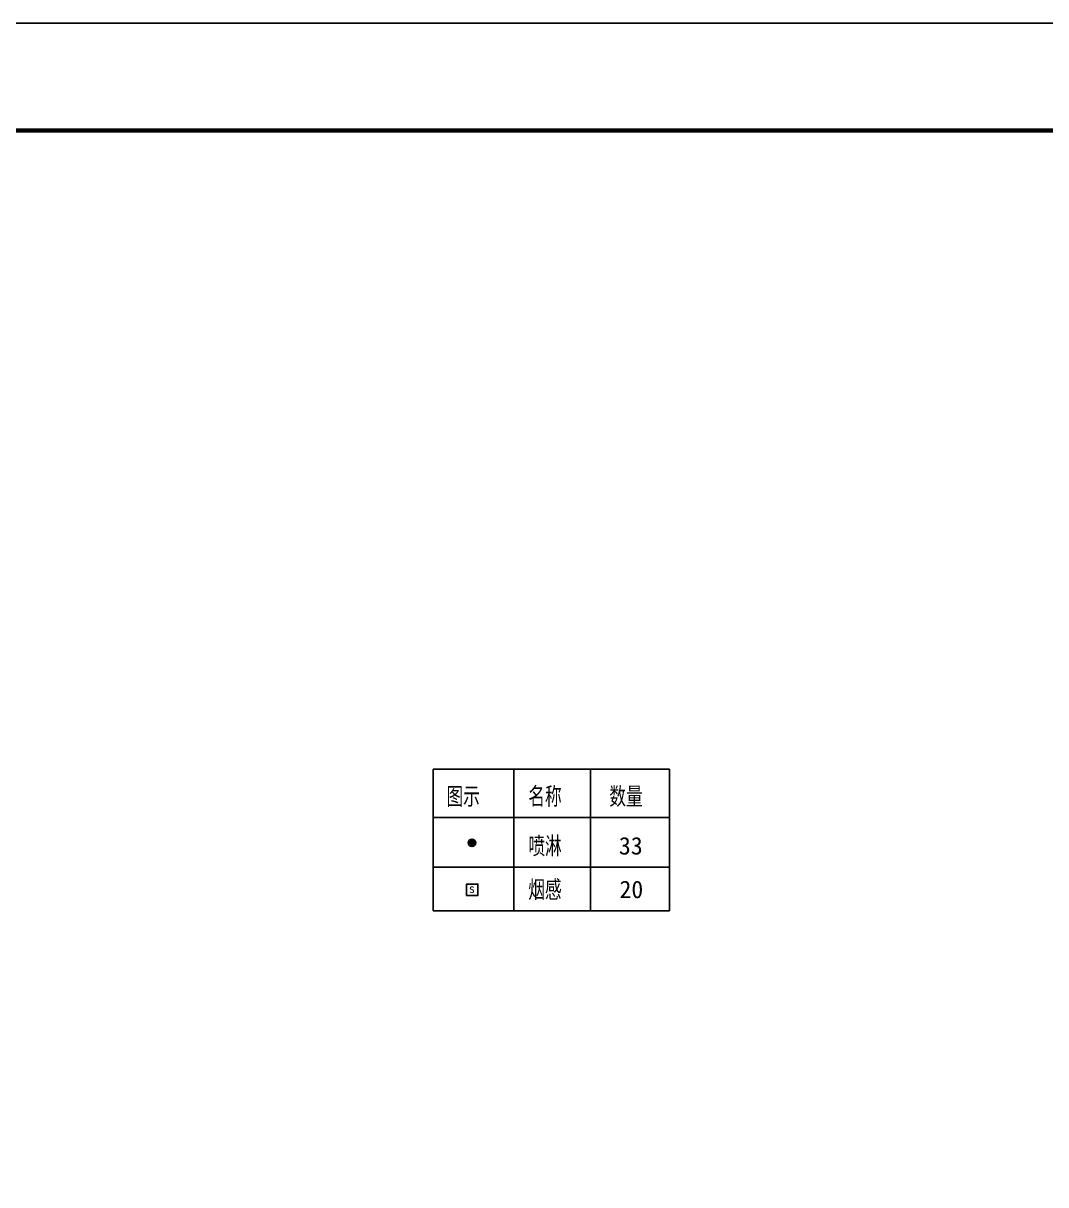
# Model space of a CAD drawing. Header units: millimetres. Extents: x 5896 to 6381, y 4295 to 4378.
# Drawn here: x 6050.79 to 6059.89, y 4313.7 to 4324.03 of the extents above; entities that cross this region are included whole.
import ezdxf

# ---------------------------------------------------------------- set-up
doc = ezdxf.new("R2010")
doc.units = ezdxf.units.MM
for name, color, linetype in [('GA_X DIM', 8, 'Continuous'), ('图框', 254, 'Continuous'), ('消防', 5, 'Continuous')]:
    doc.layers.add(name, color=color, linetype=linetype)
doc.styles.add('图签-仿宋', font='')
doc.styles.add('标注', font='Arial.ttf', dxfattribs={"width": 0.7})
doc.styles.get('图签-仿宋').set_extended_font_data('FangSong_GB2312')

# ---------------------------------------------------------------- blocks, each defined once
blk = doc.blocks.new('A$C1A5804E3')
at = {"color": 6, "ltscale": 2}
blk.add_lwpolyline([(-699236, -432956), (-698936, -432956), (-698936, -432656), (-699236, -432656)], close=True, dxfattribs=at)
at = {"color": 6, "ltscale": 2, "style": '图签-仿宋'}
blk.add_text('s', height=232, dxfattribs=at).set_placement((-699174, -432889))
blk = doc.blocks.new('tukuang')
at = {"layer": '图框'}
blk.add_lwpolyline([(0, 0), (4200, 0), (4200, 2969.7), (0, 2969.7)], close=True, dxfattribs=at)
at = {"layer": '图框', "const_width": 4.24}
blk.add_lwpolyline([(212.1, 2870.7), (4101, 2870.7), (4101, 99), (212.1, 99)], close=True, dxfattribs=at)

msp = doc.modelspace()

# ---------------------------------------------------------------- hatches: boundary and pattern name
at = {"layer": '消防', "ltscale": 2}
msp.add_hatch(color=6, dxfattribs=at).paths.add_polyline_path([(6054.806, 4316.739, 1), (6054.766, 4316.739, 1)])

# ---------------------------------------------------------------- linework, layer by layer
at = {"layer": '消防', "color": 5, "ltscale": 2}
for p, q in [((6054.441, 4317.395), (6056.543, 4317.395)), ((6054.441, 4316.135), (6054.441, 4317.395)), ((6055.158, 4317.395), (6055.158, 4316.135)), ((6055.839, 4317.395), (6055.839, 4316.135)), ((6056.543, 4317.395), (6056.543, 4316.135)), ((6054.441, 4316.964), (6056.543, 4316.964)), ((6054.441, 4316.523), (6056.543, 4316.523)), ((6056.543, 4316.135), (6054.441, 4316.135))]:
    msp.add_line(p, q, dxfattribs=at)
at = {"layer": '消防', "color": 6, "ltscale": 2}
for radius in [0.0336, 0.0202]:
    msp.add_circle((6054.786, 4316.739), radius, dxfattribs=at)

# ---------------------------------------------------------------- block references
at = {"layer": 'GA_X DIM', "xscale": 0.009635294117647079, "yscale": 0.009635294117647079, "zscale": 0.009635294117647079}
msp.add_blockref('tukuang', (6043.645, 4295.413), dxfattribs=at)
at = {"layer": '消防', "color": 5, "ltscale": 2, "xscale": 0.000336, "yscale": 0.000336, "zscale": 0.000336}
msp.add_blockref('A$C1A5804E3', (6289.681, 4461.744), dxfattribs=at)

# ---------------------------------------------------------------- texts
at = {"layer": '消防', "color": 5, "ltscale": 2, "style": '标注', "width": 0.7}
for s, p in [('图示', (6054.559, 4317.076)), ('名称', (6055.287, 4317.076)), ('数量', (6056.008, 4317.076)), ('喷淋', (6055.287, 4316.635)), ('烟感', (6055.287, 4316.247))]:
    msp.add_text(s, height=0.1556, dxfattribs=at).set_placement(p)
at = {"layer": '消防', "color": 5, "ltscale": 2, "style": '图签-仿宋'}
for s, p in [('33', (6056.093, 4316.635)), ('20', (6056.098, 4316.247))]:
    msp.add_text(s, height=0.1556, dxfattribs=at).set_placement(p)

doc.saveas('drawing.dxf')
